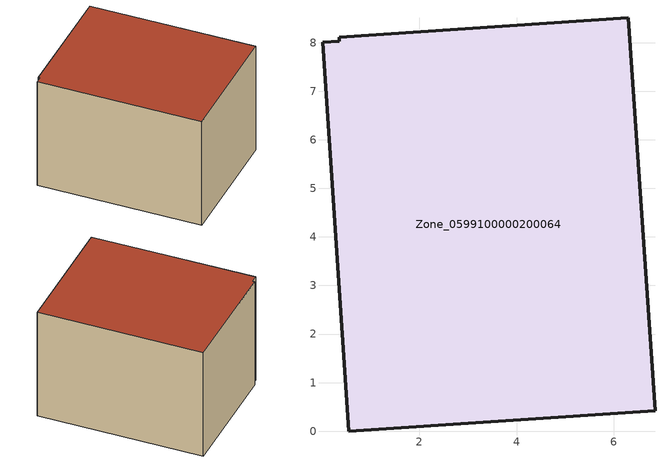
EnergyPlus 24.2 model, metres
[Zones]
Zone_0599100000200064
 floor ground (C_G): 0.01,8.01 0.35,8.03 0.35,8.11 6.3,8.51 6.85,0.42 0.55,0 z0
 wall outside (C_F): 6.85,0.42 6.3,8.51 0.35,8.11 0.35,8.03 0.01,8.01 0.55,0 6.85,0.42 z0:5.72
 roof outside (C_R): 0.35,8.03 0.01,8.01 0.55,0 6.85,0.42 6.3,8.51 0.35,8.11 z5.72
[BUILDING]
Pand.0599100000200064: North Axis=0; Terrain=City; Loads Convergence Tolerance Value=0.04; Temperature Convergence Tolerance Value=0.4; Solar Distribution=FullExterior; Maximum Number of Warmup Days=25; Minimum Number of Warmup Days=1
[Site:Location]
Rotterdam.The.Hague.AP_ZH_NLD Design_Conditions: Latitude=51.96; Longitude=4.45; Time Zone=1; Elevation=-4.5
[SITE:GROUNDTEMPERATURE:BUILDINGSURFACE]
18, 18, 18, 18, 18, 18, 18, 18, 18, 18, 18, 18
[MATERIAL] Thermal Absorptance=0.9; Solar Absorptance=0.7; Visible Absorptance=0.7
Name | Roughness | Thickness | Conductivity | Density | Specific Heat
G.TI.1946-1964 | MediumSmooth | 0.15 | 1 | 540 | 1210
F.TI.1946-1964 | Rough | 0.3 | 0.857143 | 1920 | 840
R.TI.1946-1964 | MediumRough | 0.2 | 0.277778 | 1500 | 1000
[CONSTRUCTION]
C_G: G.TI.1946-1964
C_F: F.TI.1946-1964
C_R: R.TI.1946-1964
[ZONE]
Zone_0599100000200064: Type=1; Multiplier=1; Ceiling Height=Autocalculate; Volume=Autocalculate; Floor Area=autocalculate; Part of Total Floor Area=Yes
[ZONEINFILTRATION:DESIGNFLOWRATE]
Infil_Zone_0599100000200064: Zone or ZoneList or Space or SpaceList=Zone_0599100000200064; Schedule=AlwaysOn; Design Flow Rate Calculation Method=Flow/Area; Flow Rate per Floor Area=0.003; Constant Term Coefficient=1; Temperature Term Coefficient=0; Velocity Term Coefficient=0; Velocity Squared Term Coefficient=0
[HVACTEMPLATE:ZONE:IDEALLOADSAIRSYSTEM]
Zone_0599100000200064: Maximum Heating Supply Air Temperature=50; Minimum Cooling Supply Air Temperature=13; Maximum Heating Supply Air Humidity Ratio=0.0156; Minimum Cooling Supply Air Humidity Ratio=0.0077; Heating Limit=NoLimit; Cooling Limit=NoLimit; Dehumidification Control Type=ConstantSensibleHeatRatio; Cooling Sensible Heat Ratio=0.7; Dehumidification Setpoint=60; Humidification Control Type=None; Humidification Setpoint=30; Outdoor Air Method=None; Outdoor Air Flow Rate per Person=0.00944; Outdoor Air Flow Rate per Zone Floor Area=0; Outdoor Air Flow Rate per Zone=0; Demand Controlled Ventilation Type=None; Outdoor Air Economizer Type=NoEconomizer; Heat Recovery Type=None; Sensible Heat Recovery Effectiveness=0.7; Latent Heat Recovery Effectiveness=0.65
[ZONECONTROL:THERMOSTAT]
ThermostatControl_Zone_0599100000200064: Zone or ZoneList=Zone_0599100000200064; Control Type Schedule=DualSetpointControlType; Control 1=Thermostat_Zone_0599100000200064; Temperature Difference Between Cutout And Setpoint=0
[THERMOSTATSETPOINT:DUALSETPOINT]
Thermostat_Zone_0599100000200064: Heating Setpoint Temperature Schedule=HeatingSetpoint_Zone_0599100000200064; Cooling Setpoint Temperature Schedule=CoolingSetpoint_Zone_0599100000200064
[SCHEDULE:COMPACT]
HeatingSetpoint_Zone_0599100000200064: Through: 12/31, For: AllDays, Until: 24:00, 21
CoolingSetpoint_Zone_0599100000200064: Through: 12/31, For: AllDays, Until: 24:00, 24
DualSetpointControlType: Through: 12/31, For: AllDays, Until: 24:00, 4
AlwaysOn: Through: 12/31, For: AllDays, Until: 24:00, 1
